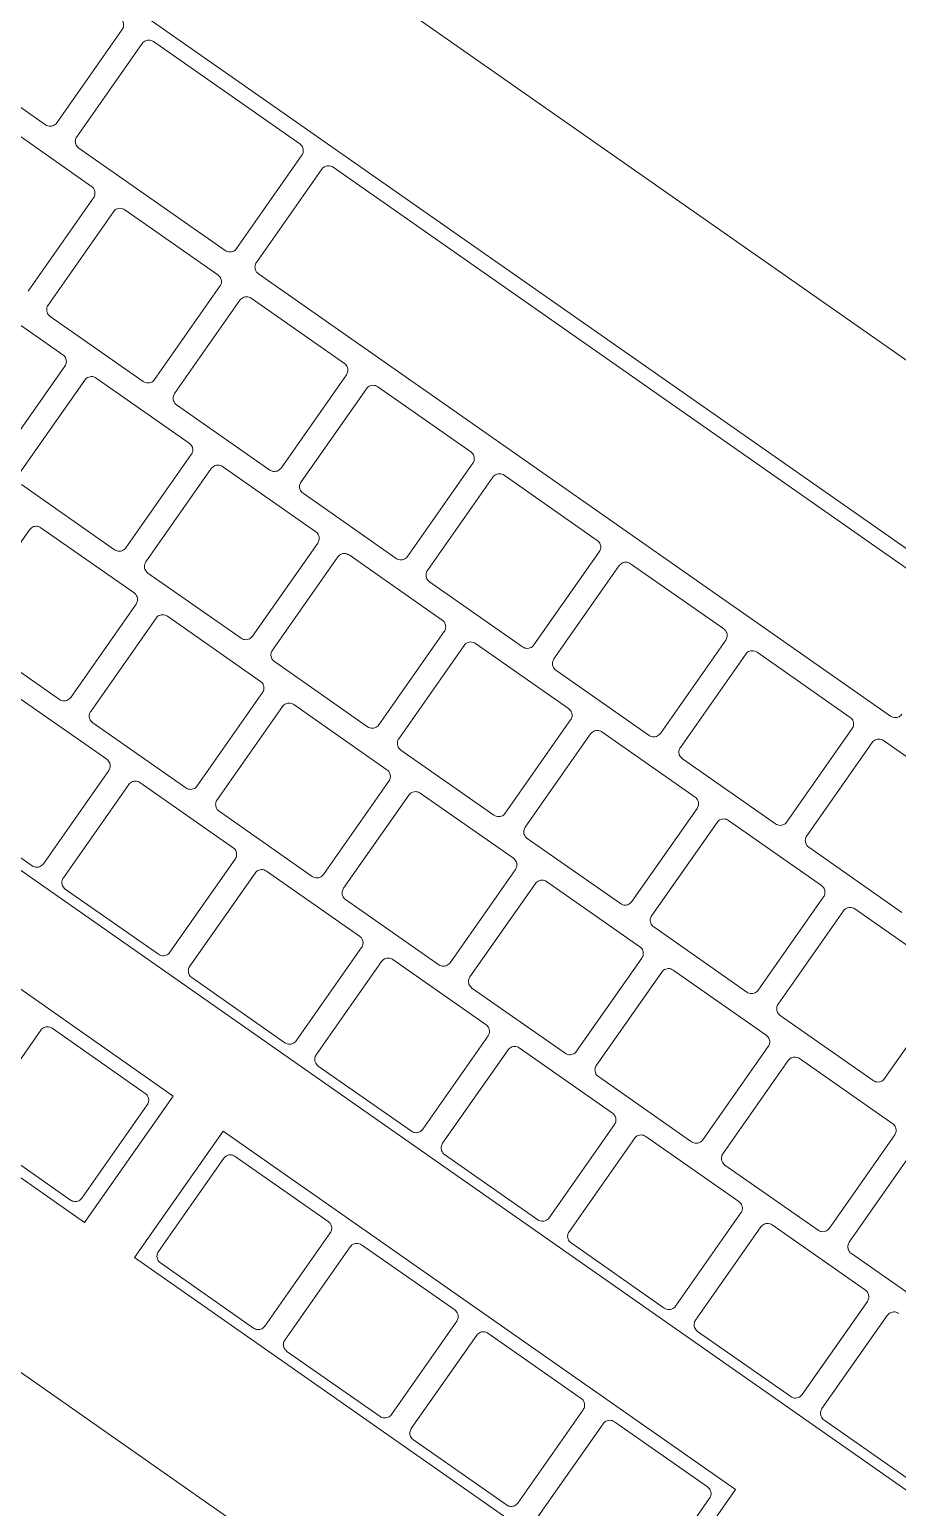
# Model space of a CAD drawing. Header units: inches. Extents: x 1 to 4637, y -664 to 702.
# Drawn here: x 1551.96 to 1556.16, y 583.51 to 590.68 of the extents above; entities that cross this region are included whole.
import ezdxf

# ---------------------------------------------------------------- set-up
doc = ezdxf.new("R2010")
doc.units = ezdxf.units.IN
doc.header["$MEASUREMENT"] = 0
doc.layers.add('I-FURN', color=30, linetype='Continuous', lineweight=9)

# ---------------------------------------------------------------- blocks, each defined once
blk = doc.blocks.new('Desk - Group 3 - No Side Chairs-V2-New Construction - Tel_Data_Elec Plan')
at = {"layer": 'I-FURN'}
for p, q in [((30.0812, -12.8874), (15.2461, -2.4997)), ((20.0738, -6.7933), (29.2973, -13.2517)), ((11.5285, -7.8091), (26.3635, -18.1967)), ((22.2474, -9.1804), (21.5379, -8.6836)), ((22.6188, -8.7185), (22.3022, -9.1707)), ((22.3989, -9.2384), (22.7156, -8.7862)), ((22.7704, -8.7766), (23.4799, -9.2734)), ((22.0189, -9.1635), (22.4704, -9.4796)), ((23.1181, -9.7901), (22.4086, -9.2933)), ((23.4896, -9.3282), (23.1729, -9.7804)), ((23.6412, -9.3863), (26.7049, -11.5315)), ((23.2697, -9.8482), (23.5863, -9.3959)), ((22.48, -9.5345), (22.1634, -9.9867)), ((22.2601, -10.0544), (22.5768, -9.6022)), ((22.6316, -9.5926), (23.0831, -9.9087)), ((27.1521, -16.3155), (17.9286, -9.8571)), ((26.3431, -12.0482), (23.2794, -9.903)), ((21.8801, -9.9795), (22.3316, -10.2956)), ((23.0928, -9.9635), (22.7761, -10.4157)), ((22.8729, -10.4835), (23.1895, -10.0313)), ((23.2444, -10.0216), (23.6959, -10.3378)), ((22.7213, -10.4254), (22.2698, -10.1093)), ((22.3412, -10.3505), (22.0246, -10.8027)), ((22.1213, -10.8704), (22.438, -10.4182)), ((22.4928, -10.4085), (22.9443, -10.7247)), ((23.7055, -10.3926), (23.3889, -10.8448)), ((23.4856, -10.9125), (23.8023, -10.4603)), ((23.8571, -10.4507), (24.3086, -10.7668)), ((23.3341, -10.8545), (22.8826, -10.5383)), ((22.954, -10.7795), (22.6373, -11.2317)), ((24.3183, -10.8216), (24.0016, -11.2738)), ((22.7341, -11.2995), (23.0507, -10.8473)), ((23.1056, -10.8376), (23.5571, -11.1537)), ((24.0984, -11.3416), (24.415, -10.8894)), ((24.4699, -10.8797), (24.9214, -11.1959)), ((22.5825, -11.2414), (22.131, -10.9253)), ((23.9468, -11.2835), (23.4953, -10.9674)), ((21.8535, -11.5961), (22.1702, -11.1439)), ((22.225, -11.1342), (22.6765, -11.4503)), ((23.5667, -11.2086), (23.2501, -11.6608)), ((24.931, -11.2507), (24.6144, -11.7029)), ((23.3468, -11.7285), (23.6635, -11.2763)), ((23.7183, -11.2667), (24.1698, -11.5828)), ((24.7111, -11.7706), (25.0278, -11.3184)), ((25.0826, -11.3088), (25.5341, -11.6249)), ((23.1953, -11.6704), (22.7438, -11.3543)), ((24.5596, -11.7126), (24.1081, -11.3964)), ((22.6862, -11.5052), (22.3695, -11.9574)), ((22.4663, -12.0251), (22.7829, -11.5729)), ((22.8378, -11.5633), (23.2893, -11.8794)), ((22.3147, -11.9671), (21.8632, -11.6509)), ((24.1795, -11.6376), (23.8628, -12.0898)), ((25.5438, -11.6797), (25.2271, -12.132)), ((23.9596, -12.1576), (24.2762, -11.7054)), ((24.3311, -11.6957), (24.7826, -12.0118)), ((25.3239, -12.1997), (25.6405, -11.7475)), ((25.6954, -11.7378), (26.1469, -12.054)), ((23.808, -12.0995), (23.3565, -11.7834)), ((25.1723, -12.1416), (24.7208, -11.8255)), ((22.0925, -11.9412), (22.544, -12.2574)), ((23.2989, -11.9342), (22.9823, -12.3864)), ((23.079, -12.4542), (23.3957, -12.002)), ((23.4505, -11.9923), (23.902, -12.3085)), ((22.9275, -12.3961), (22.476, -12.08)), ((24.7922, -12.0667), (24.4756, -12.5189)), ((26.1565, -12.1088), (25.8399, -12.561)), ((20.3827, -12.1522), (22.866, -13.891)), ((24.5723, -12.5866), (24.889, -12.1344)), ((24.9438, -12.1248), (25.3953, -12.4409)), ((25.9366, -12.6288), (26.2533, -12.1765)), ((26.3081, -12.1669), (26.7596, -12.483)), ((24.4208, -12.5286), (23.9693, -12.2124)), ((25.7851, -12.5707), (25.3336, -12.2545)), ((22.5537, -12.3122), (22.237, -12.7644)), ((22.3338, -12.8321), (22.6504, -12.3799)), ((22.7052, -12.3703), (23.1567, -12.6864)), ((23.9117, -12.3633), (23.595, -12.8155)), ((22.1822, -12.7741), (21.7307, -12.4579)), ((23.6918, -12.8832), (24.0084, -12.431)), ((24.0633, -12.4214), (24.5148, -12.7375)), ((23.5402, -12.8252), (23.0887, -12.509)), ((25.405, -12.4957), (25.0883, -12.9479)), ((25.1851, -13.0157), (25.5017, -12.5635)), ((25.5566, -12.5538), (26.0081, -12.87)), ((25.0335, -12.9576), (24.582, -12.6415)), ((26.3978, -12.9997), (25.9463, -12.6836)), ((23.1664, -12.7413), (22.8498, -13.1935)), ((22.4369, -14.5038), (19.9537, -12.765)), ((22.9465, -13.2612), (23.2632, -12.809)), ((23.318, -12.7993), (23.7695, -13.1155)), ((24.5244, -12.7923), (24.2078, -13.2445)), ((22.7949, -13.2031), (22.3434, -12.887)), ((24.3045, -13.3123), (24.6212, -12.8601)), ((24.676, -12.8504), (25.1275, -13.1666)), ((24.153, -13.2542), (23.7015, -12.9381)), ((26.0177, -12.9248), (25.7011, -13.377)), ((25.7978, -13.4447), (26.1145, -12.9925)), ((26.1693, -12.9829), (26.6208, -13.299)), ((25.6463, -13.3867), (25.1948, -13.0705)), ((23.7792, -13.1703), (23.4625, -13.6225)), ((23.5593, -13.6903), (23.8759, -13.2381)), ((23.9307, -13.2284), (24.3822, -13.5445)), ((25.1372, -13.2214), (24.8205, -13.6736)), ((23.4077, -13.6322), (22.9562, -13.316)), ((24.9173, -13.7413), (25.2339, -13.2891)), ((25.2888, -13.2795), (25.7403, -13.5956)), ((24.7657, -13.6833), (24.3142, -13.3671)), ((26.6305, -13.3538), (26.3138, -13.806)), ((26.259, -13.8157), (25.8075, -13.4996)), ((21.9079, -14.0238), (22.2245, -13.5716)), ((22.2793, -13.562), (22.7308, -13.8781)), ((24.3919, -13.5994), (24.0753, -14.0516)), ((24.172, -14.1193), (24.4887, -13.6671)), ((24.5435, -13.6574), (24.995, -13.9736)), ((25.7499, -13.6504), (25.4333, -14.1027)), ((24.0204, -14.0612), (23.5689, -13.7451)), ((25.53, -14.1704), (25.8467, -13.7182)), ((25.9015, -13.7085), (26.353, -14.0247)), ((25.3785, -14.1123), (24.927, -13.7962)), ((22.866, -13.891), (22.4369, -14.5038)), ((22.7405, -13.9329), (22.4239, -14.3852)), ((25.0047, -14.0284), (24.688, -14.4806)), ((22.369, -14.3948), (21.9175, -14.0787)), ((22.6788, -14.6732), (23.1078, -14.0604)), ((23.1078, -14.0604), (25.5911, -15.7992)), ((24.7848, -14.5484), (25.1014, -14.0962)), ((25.1562, -14.0865), (25.6077, -14.4026)), ((26.3627, -14.0795), (26.046, -14.5317)), ((23.1662, -14.183), (23.6177, -14.4991)), ((24.6332, -14.4903), (24.1817, -14.1741)), ((26.1428, -14.5995), (26.4594, -14.1472)), ((22.7947, -14.6448), (23.1114, -14.1926)), ((25.9912, -14.5414), (25.5397, -14.2252)), ((25.6174, -14.4575), (25.3008, -14.9097)), ((25.3975, -14.9774), (25.7142, -14.5252)), ((25.769, -14.5155), (26.2205, -14.8317)), ((23.6274, -14.5539), (23.3107, -15.0062)), ((23.779, -14.612), (24.2305, -14.9282)), ((25.2459, -14.9193), (24.7944, -14.6032)), ((25.162, -16.4119), (22.6788, -14.6732)), ((23.4075, -15.0739), (23.7241, -14.6217)), ((26.604, -14.9704), (26.1525, -14.6543)), ((23.2559, -15.0158), (22.8044, -14.6997)), ((26.2302, -14.8865), (25.9135, -15.3387)), ((26.0103, -15.4065), (26.3269, -14.9543)), ((24.2401, -14.983), (23.9235, -15.4352)), ((24.0202, -15.503), (24.3369, -15.0507)), ((24.3917, -15.0411), (24.8432, -15.3572)), ((25.8587, -15.3484), (25.4072, -15.0322)), ((23.8687, -15.4449), (23.4172, -15.1287)), ((24.8529, -15.4121), (24.5362, -15.8643)), ((24.633, -15.932), (24.9496, -15.4798)), ((25.0045, -15.4701), (25.456, -15.7863)), ((26.4714, -15.7774), (26.0199, -15.4613)), ((24.4814, -15.8739), (24.0299, -15.5578)), ((25.5911, -15.7992), (25.162, -16.4119)), ((25.4656, -15.8411), (25.149, -16.2933))]:
    blk.add_line(p, q, dxfattribs=at)
for points, knots in [([(22.6092, -8.6637), (22.6125, -8.666), (22.6186, -8.6718), (22.6254, -8.6847), (22.627, -8.7016), (22.6224, -8.7134), (22.6188, -8.7185)], [0, 0, 0, 0, 0.2, 0.4, 0.7, 1, 1, 1, 1]), ([(22.4086, -9.2933), (22.4052, -9.2909), (22.3992, -9.2851), (22.3924, -9.2722), (22.3907, -9.2553), (22.3954, -9.2435), (22.3989, -9.2384)], [0, 0, 0, 0, 0.2, 0.4, 0.7, 1, 1, 1, 1]), ([(23.4799, -9.2734), (23.4833, -9.2757), (23.4893, -9.2815), (23.4962, -9.2944), (23.4978, -9.3113), (23.4931, -9.3231), (23.4896, -9.3282)], [0, 0, 0, 0, 0.2, 0.4, 0.7, 1, 1, 1, 1]), ([(22.4704, -9.4796), (22.4737, -9.482), (22.4798, -9.4878), (22.4866, -9.5008), (22.4882, -9.5176), (22.4836, -9.5294), (22.48, -9.5345)], [0, 0, 0, 0, 0.2, 0.4, 0.7, 1, 1, 1, 1]), ([(23.2794, -9.903), (23.276, -9.9006), (23.27, -9.8948), (23.2631, -9.8819), (23.2615, -9.865), (23.2662, -9.8532), (23.2697, -9.8482)], [0, 0, 0, 0, 0.2, 0.4, 0.7, 1, 1, 1, 1]), ([(23.0831, -9.9087), (23.0865, -9.9111), (23.0925, -9.9169), (23.0994, -9.9298), (23.101, -9.9467), (23.0963, -9.9585), (23.0928, -9.9635)], [0, 0, 0, 0, 0.2, 0.4, 0.7, 1, 1, 1, 1]), ([(22.2698, -10.1093), (22.2664, -10.1069), (22.2604, -10.1011), (22.2535, -10.0881), (22.2519, -10.0713), (22.2566, -10.0595), (22.2601, -10.0544)], [0, 0, 0, 0, 0.2, 0.4, 0.7, 1, 1, 1, 1]), ([(22.3316, -10.2956), (22.335, -10.298), (22.341, -10.3038), (22.3478, -10.3168), (22.3494, -10.3337), (22.3448, -10.3454), (22.3412, -10.3505)], [0, 0, 0, 0, 0.2, 0.4, 0.7, 1, 1, 1, 1]), ([(23.6959, -10.3378), (23.6992, -10.3401), (23.7053, -10.3459), (23.7121, -10.3589), (23.7137, -10.3757), (23.7091, -10.3875), (23.7055, -10.3926)], [0, 0, 0, 0, 0.2, 0.4, 0.7, 1, 1, 1, 1]), ([(22.8826, -10.5383), (22.8792, -10.5359), (22.8731, -10.5301), (22.8663, -10.5172), (22.8647, -10.5003), (22.8694, -10.4885), (22.8729, -10.4835)], [0, 0, 0, 0, 0.2, 0.4, 0.7, 1, 1, 1, 1]), ([(22.9443, -10.7247), (22.9477, -10.7271), (22.9537, -10.7329), (22.9606, -10.7458), (22.9622, -10.7627), (22.9575, -10.7745), (22.954, -10.7795)], [0, 0, 0, 0, 0.2, 0.4, 0.7, 1, 1, 1, 1]), ([(24.3086, -10.7668), (24.312, -10.7692), (24.318, -10.775), (24.3249, -10.7879), (24.3265, -10.8048), (24.3218, -10.8166), (24.3183, -10.8216)], [0, 0, 0, 0, 0.2, 0.4, 0.7, 1, 1, 1, 1]), ([(23.4953, -10.9674), (23.4919, -10.965), (23.4859, -10.9592), (23.479, -10.9462), (23.4775, -10.9294), (23.4821, -10.9176), (23.4856, -10.9125)], [0, 0, 0, 0, 0.2, 0.4, 0.7, 1, 1, 1, 1]), ([(23.5571, -11.1537), (23.5605, -11.1561), (23.5665, -11.1619), (23.5733, -11.1749), (23.5749, -11.1918), (23.5703, -11.2035), (23.5667, -11.2086)], [0, 0, 0, 0, 0.2, 0.4, 0.7, 1, 1, 1, 1]), ([(24.9214, -11.1959), (24.9248, -11.1982), (24.9308, -11.204), (24.9376, -11.217), (24.9392, -11.2338), (24.9346, -11.2456), (24.931, -11.2507)], [0, 0, 0, 0, 0.2, 0.4, 0.7, 1, 1, 1, 1]), ([(22.7438, -11.3543), (22.7404, -11.3519), (22.7343, -11.3461), (22.7289, -11.3359), (22.7268, -11.3257), (22.7271, -11.3133), (22.7306, -11.3045), (22.7341, -11.2995)], [0, 0, 0, 0, 0.2, 0.4, 0.55, 0.7, 1, 1, 1, 1]), ([(24.1081, -11.3964), (24.1047, -11.394), (24.0986, -11.3882), (24.0918, -11.3753), (24.0902, -11.3584), (24.0949, -11.3466), (24.0984, -11.3416)], [0, 0, 0, 0, 0.2, 0.4, 0.7, 1, 1, 1, 1]), ([(22.6765, -11.4503), (22.6799, -11.4527), (22.686, -11.4586), (22.6913, -11.4688), (22.6935, -11.4789), (22.6932, -11.4914), (22.6897, -11.5002), (22.6862, -11.5052)], [0, 0, 0, 0, 0.2, 0.4, 0.55, 0.7, 1, 1, 1, 1]), ([(24.1698, -11.5828), (24.1732, -11.5852), (24.1792, -11.591), (24.1861, -11.6039), (24.1877, -11.6208), (24.183, -11.6326), (24.1795, -11.6376)], [0, 0, 0, 0, 0.2, 0.4, 0.7, 1, 1, 1, 1]), ([(25.5341, -11.6249), (25.5375, -11.6273), (25.5435, -11.6331), (25.5504, -11.646), (25.552, -11.6629), (25.5473, -11.6747), (25.5438, -11.6797)], [0, 0, 0, 0, 0.2, 0.4, 0.7, 1, 1, 1, 1]), ([(23.3565, -11.7834), (23.3531, -11.781), (23.3471, -11.7751), (23.3417, -11.7649), (23.3395, -11.7548), (23.3398, -11.7424), (23.3433, -11.7336), (23.3468, -11.7285)], [0, 0, 0, 0, 0.2, 0.4, 0.55, 0.7, 1, 1, 1, 1]), ([(24.7208, -11.8255), (24.7174, -11.8231), (24.7114, -11.8173), (24.7045, -11.8043), (24.703, -11.7875), (24.7076, -11.7757), (24.7111, -11.7706)], [0, 0, 0, 0, 0.2, 0.4, 0.7, 1, 1, 1, 1]), ([(23.2893, -11.8794), (23.2927, -11.8818), (23.2987, -11.8876), (23.3041, -11.8978), (23.3062, -11.908), (23.3059, -11.9204), (23.3024, -11.9292), (23.2989, -11.9342)], [0, 0, 0, 0, 0.2, 0.4, 0.55, 0.7, 1, 1, 1, 1]), ([(22.476, -12.08), (22.4725, -12.0776), (22.4665, -12.0717), (22.4611, -12.0615), (22.459, -12.0513), (22.4593, -12.0389), (22.4628, -12.0301), (22.4663, -12.0251)], [0, 0, 0, 0, 0.2, 0.4, 0.55, 0.7, 1, 1, 1, 1]), ([(24.7826, -12.0118), (24.786, -12.0142), (24.792, -12.0201), (24.7988, -12.033), (24.8004, -12.0499), (24.7958, -12.0616), (24.7922, -12.0667)], [0, 0, 0, 0, 0.2, 0.4, 0.7, 1, 1, 1, 1]), ([(26.1469, -12.054), (26.1503, -12.0563), (26.1563, -12.0622), (26.1631, -12.0751), (26.1647, -12.0919), (26.1601, -12.1037), (26.1565, -12.1088)], [0, 0, 0, 0, 0.2, 0.4, 0.7, 1, 1, 1, 1]), ([(23.9693, -12.2124), (23.9659, -12.21), (23.9598, -12.2042), (23.9544, -12.194), (23.9523, -12.1838), (23.9526, -12.1714), (23.9561, -12.1626), (23.9596, -12.1576)], [0, 0, 0, 0, 0.2, 0.4, 0.55, 0.7, 1, 1, 1, 1]), ([(25.3336, -12.2545), (25.3302, -12.2522), (25.3242, -12.2463), (25.3173, -12.2334), (25.3157, -12.2165), (25.3204, -12.2047), (25.3239, -12.1997)], [0, 0, 0, 0, 0.2, 0.4, 0.7, 1, 1, 1, 1]), ([(22.544, -12.2574), (22.5474, -12.2598), (22.5535, -12.2656), (22.5588, -12.2759), (22.561, -12.286), (22.5606, -12.2984), (22.5572, -12.3072), (22.5537, -12.3122)], [0, 0, 0, 0, 0.2, 0.4, 0.55, 0.7, 1, 1, 1, 1]), ([(23.902, -12.3085), (23.9054, -12.3108), (23.9115, -12.3167), (23.9168, -12.3269), (23.919, -12.337), (23.9187, -12.3495), (23.9152, -12.3583), (23.9117, -12.3633)], [0, 0, 0, 0, 0.2, 0.4, 0.55, 0.7, 1, 1, 1, 1]), ([(23.0887, -12.509), (23.0853, -12.5066), (23.0792, -12.5008), (23.0739, -12.4905), (23.0717, -12.4804), (23.072, -12.468), (23.0755, -12.4592), (23.079, -12.4542)], [0, 0, 0, 0, 0.2, 0.4, 0.55, 0.7, 1, 1, 1, 1]), ([(25.3953, -12.4409), (25.3987, -12.4433), (25.4047, -12.4491), (25.4116, -12.4621), (25.4132, -12.4789), (25.4085, -12.4907), (25.405, -12.4957)], [0, 0, 0, 0, 0.2, 0.4, 0.7, 1, 1, 1, 1]), ([(24.582, -12.6415), (24.5786, -12.6391), (24.5726, -12.6332), (24.5672, -12.623), (24.565, -12.6129), (24.5653, -12.6005), (24.5688, -12.5917), (24.5723, -12.5866)], [0, 0, 0, 0, 0.2, 0.4, 0.55, 0.7, 1, 1, 1, 1]), ([(25.9463, -12.6836), (25.9429, -12.6812), (25.9369, -12.6754), (25.93, -12.6624), (25.9285, -12.6456), (25.9331, -12.6338), (25.9366, -12.6288)], [0, 0, 0, 0, 0.2, 0.4, 0.7, 1, 1, 1, 1]), ([(23.1567, -12.6864), (23.1602, -12.6888), (23.1662, -12.6947), (23.1716, -12.7049), (23.1737, -12.7151), (23.1734, -12.7275), (23.1699, -12.7362), (23.1664, -12.7413)], [0, 0, 0, 0, 0.2, 0.4, 0.55, 0.7, 1, 1, 1, 1]), ([(24.5148, -12.7375), (24.5182, -12.7399), (24.5242, -12.7457), (24.5296, -12.7559), (24.5317, -12.7661), (24.5314, -12.7785), (24.5279, -12.7873), (24.5244, -12.7923)], [0, 0, 0, 0, 0.2, 0.4, 0.55, 0.7, 1, 1, 1, 1]), ([(22.3434, -12.887), (22.34, -12.8846), (22.3339, -12.8787), (22.3286, -12.8684), (22.3264, -12.8583), (22.3268, -12.8459), (22.3303, -12.8371), (22.3338, -12.8321)], [0, 0, 0, 0, 0.2, 0.4, 0.55, 0.7, 1, 1, 1, 1]), ([(23.7015, -12.9381), (23.698, -12.9357), (23.692, -12.9298), (23.6866, -12.9196), (23.6845, -12.9094), (23.6848, -12.897), (23.6883, -12.8883), (23.6918, -12.8832)], [0, 0, 0, 0, 0.2, 0.4, 0.55, 0.7, 1, 1, 1, 1]), ([(26.0081, -12.87), (26.0115, -12.8723), (26.0175, -12.8782), (26.0243, -12.8911), (26.0259, -12.908), (26.0213, -12.9197), (26.0177, -12.9248)], [0, 0, 0, 0, 0.2, 0.4, 0.7, 1, 1, 1, 1]), ([(25.1948, -13.0705), (25.1914, -13.0681), (25.1853, -13.0623), (25.1799, -13.0521), (25.1778, -13.0419), (25.1781, -13.0295), (25.1816, -13.0207), (25.1851, -13.0157)], [0, 0, 0, 0, 0.2, 0.4, 0.55, 0.7, 1, 1, 1, 1]), ([(23.7695, -13.1155), (23.7729, -13.1179), (23.779, -13.1237), (23.7843, -13.134), (23.7865, -13.1441), (23.7861, -13.1565), (23.7827, -13.1653), (23.7792, -13.1703)], [0, 0, 0, 0, 0.2, 0.4, 0.55, 0.7, 1, 1, 1, 1]), ([(25.1275, -13.1666), (25.1309, -13.1689), (25.137, -13.1748), (25.1423, -13.185), (25.1445, -13.1951), (25.1442, -13.2076), (25.1407, -13.2164), (25.1372, -13.2214)], [0, 0, 0, 0, 0.2, 0.4, 0.55, 0.7, 1, 1, 1, 1]), ([(22.9562, -13.316), (22.9527, -13.3136), (22.9467, -13.3077), (22.9413, -13.2975), (22.9392, -13.2873), (22.9395, -13.2749), (22.943, -13.2662), (22.9465, -13.2612)], [0, 0, 0, 0, 0.2, 0.4, 0.55, 0.7, 1, 1, 1, 1]), ([(24.3142, -13.3671), (24.3108, -13.3647), (24.3047, -13.3589), (24.2994, -13.3486), (24.2972, -13.3385), (24.2975, -13.3261), (24.301, -13.3173), (24.3045, -13.3123)], [0, 0, 0, 0, 0.2, 0.4, 0.55, 0.7, 1, 1, 1, 1]), ([(25.8075, -13.4996), (25.8041, -13.4972), (25.7981, -13.4913), (25.7927, -13.4812), (25.7905, -13.471), (25.7908, -13.4586), (25.7943, -13.4498), (25.7978, -13.4447)], [0, 0, 0, 0, 0.2, 0.4, 0.55, 0.7, 1, 1, 1, 1]), ([(24.3822, -13.5445), (24.3857, -13.5469), (24.3917, -13.5528), (24.3971, -13.563), (24.3992, -13.5732), (24.3989, -13.5856), (24.3954, -13.5944), (24.3919, -13.5994)], [0, 0, 0, 0, 0.2, 0.4, 0.55, 0.7, 1, 1, 1, 1]), ([(25.7403, -13.5956), (25.7437, -13.598), (25.7497, -13.6039), (25.7551, -13.614), (25.7572, -13.6242), (25.7569, -13.6366), (25.7535, -13.6454), (25.7499, -13.6504)], [0, 0, 0, 0, 0.2, 0.4, 0.55, 0.7, 1, 1, 1, 1]), ([(23.5689, -13.7451), (23.5655, -13.7427), (23.5594, -13.7368), (23.5541, -13.7265), (23.5519, -13.7164), (23.5523, -13.704), (23.5558, -13.6952), (23.5593, -13.6903)], [0, 0, 0, 0, 0.2, 0.4, 0.55, 0.7, 1, 1, 1, 1]), ([(24.927, -13.7962), (24.9235, -13.7938), (24.9175, -13.7879), (24.9121, -13.7777), (24.91, -13.7675), (24.9103, -13.7551), (24.9138, -13.7464), (24.9173, -13.7413)], [0, 0, 0, 0, 0.2, 0.4, 0.55, 0.7, 1, 1, 1, 1]), ([(22.7308, -13.8781), (22.7343, -13.8805), (22.7404, -13.8865), (22.7457, -13.8968), (22.7478, -13.9069), (22.7475, -13.9193), (22.744, -13.928), (22.7405, -13.9329)], [0, 0, 0, 0, 0.2, 0.4, 0.55, 0.7, 1, 1, 1, 1]), ([(24.995, -13.9736), (24.9984, -13.976), (25.0045, -13.9819), (25.0098, -13.9921), (25.012, -14.0022), (25.0116, -14.0146), (25.0082, -14.0234), (25.0047, -14.0284)], [0, 0, 0, 0, 0.2, 0.4, 0.55, 0.7, 1, 1, 1, 1]), ([(26.353, -14.0247), (26.3564, -14.0271), (26.3625, -14.0329), (26.3678, -14.0431), (26.37, -14.0533), (26.3697, -14.0657), (26.3662, -14.0745), (26.3627, -14.0795)], [0, 0, 0, 0, 0.2, 0.4, 0.55, 0.7, 1, 1, 1, 1]), ([(24.1817, -14.1741), (24.1783, -14.1717), (24.1722, -14.1658), (24.1668, -14.1556), (24.1647, -14.1454), (24.165, -14.133), (24.1685, -14.1243), (24.172, -14.1193)], [0, 0, 0, 0, 0.2, 0.4, 0.55, 0.7, 1, 1, 1, 1]), ([(25.5397, -14.2252), (25.5363, -14.2228), (25.5302, -14.217), (25.5249, -14.2067), (25.5227, -14.1966), (25.5231, -14.1842), (25.5265, -14.1754), (25.53, -14.1704)], [0, 0, 0, 0, 0.2, 0.4, 0.55, 0.7, 1, 1, 1, 1]), ([(25.6077, -14.4026), (25.6112, -14.405), (25.6172, -14.4109), (25.6226, -14.4211), (25.6247, -14.4313), (25.6244, -14.4437), (25.6209, -14.4525), (25.6174, -14.4575)], [0, 0, 0, 0, 0.2, 0.4, 0.55, 0.7, 1, 1, 1, 1]), ([(23.6177, -14.4991), (23.6212, -14.5015), (23.6273, -14.5075), (23.6326, -14.5178), (23.6347, -14.5279), (23.6343, -14.5403), (23.6308, -14.549), (23.6274, -14.5539)], [0, 0, 0, 0, 0.2, 0.4, 0.55, 0.7, 1, 1, 1, 1]), ([(24.7944, -14.6032), (24.791, -14.6008), (24.7849, -14.5949), (24.7796, -14.5846), (24.7774, -14.5745), (24.7778, -14.5621), (24.7813, -14.5534), (24.7848, -14.5484)], [0, 0, 0, 0, 0.2, 0.4, 0.55, 0.7, 1, 1, 1, 1]), ([(26.1525, -14.6543), (26.149, -14.6519), (26.143, -14.646), (26.1376, -14.6358), (26.1355, -14.6256), (26.1358, -14.6132), (26.1393, -14.6045), (26.1428, -14.5995)], [0, 0, 0, 0, 0.2, 0.4, 0.55, 0.7, 1, 1, 1, 1]), ([(26.2205, -14.8317), (26.2239, -14.8341), (26.23, -14.84), (26.2353, -14.8502), (26.2375, -14.8603), (26.2372, -14.8727), (26.2337, -14.8815), (26.2302, -14.8865)], [0, 0, 0, 0, 0.2, 0.4, 0.55, 0.7, 1, 1, 1, 1]), ([(24.2305, -14.9282), (24.2339, -14.9306), (24.24, -14.9365), (24.2454, -14.9468), (24.2475, -14.957), (24.2471, -14.9693), (24.2436, -14.978), (24.2401, -14.983)], [0, 0, 0, 0, 0.2, 0.4, 0.55, 0.7, 1, 1, 1, 1]), ([(25.4072, -15.0322), (25.4038, -15.0298), (25.3977, -15.0239), (25.3923, -15.0137), (25.3902, -15.0035), (25.3905, -14.9911), (25.394, -14.9824), (25.3975, -14.9774)], [0, 0, 0, 0, 0.2, 0.4, 0.55, 0.7, 1, 1, 1, 1]), ([(24.8432, -15.3572), (24.8467, -15.3596), (24.8528, -15.3656), (24.8581, -15.3759), (24.8602, -15.386), (24.8598, -15.3984), (24.8564, -15.4071), (24.8529, -15.4121)], [0, 0, 0, 0, 0.2, 0.4, 0.55, 0.7, 1, 1, 1, 1]), ([(26.0199, -15.4613), (26.0165, -15.4589), (26.0104, -15.453), (26.0051, -15.4427), (26.0029, -15.4326), (26.0033, -15.4202), (26.0068, -15.4115), (26.0103, -15.4065)], [0, 0, 0, 0, 0.2, 0.4, 0.55, 0.7, 1, 1, 1, 1]), ([(25.456, -15.7863), (25.4594, -15.7887), (25.4655, -15.7946), (25.4709, -15.8049), (25.473, -15.8151), (25.4726, -15.8274), (25.4691, -15.8361), (25.4656, -15.8411)], [0, 0, 0, 0, 0.2, 0.4, 0.55, 0.7, 1, 1, 1, 1])]:
    blk.add_open_spline(points, degree=3, knots=knots, dxfattribs=at)
for points in [[(22.7156, -8.7862), (22.7179, -8.7829), (22.7237, -8.7769), (22.7348, -8.771), (22.7471, -8.7688), (22.7595, -8.7705), (22.767, -8.7742), (22.7704, -8.7766)], [(22.3022, -9.1707), (22.2998, -9.1741), (22.294, -9.1801), (22.283, -9.1859), (22.2707, -9.1881), (22.2583, -9.1864), (22.2507, -9.1827), (22.2474, -9.1804)], [(23.5863, -9.3959), (23.5887, -9.3926), (23.5945, -9.3866), (23.6055, -9.3807), (23.6179, -9.3785), (23.6303, -9.3803), (23.6378, -9.3839), (23.6412, -9.3863)], [(22.5768, -9.6022), (22.5791, -9.5989), (22.5849, -9.5929), (22.596, -9.587), (22.6083, -9.5848), (22.6207, -9.5865), (22.6282, -9.5902), (22.6316, -9.5926)], [(23.1729, -9.7804), (23.1706, -9.7838), (23.1648, -9.7898), (23.1538, -9.7957), (23.1414, -9.7978), (23.129, -9.7961), (23.1215, -9.7924), (23.1181, -9.7901)], [(23.1895, -10.0313), (23.1919, -10.0279), (23.1977, -10.0219), (23.2087, -10.016), (23.221, -10.0138), (23.2335, -10.0156), (23.241, -10.0192), (23.2444, -10.0216)], [(22.438, -10.4182), (22.4403, -10.4148), (22.4461, -10.4089), (22.4571, -10.403), (22.4694, -10.4008), (22.4819, -10.4025), (22.4894, -10.4062), (22.4928, -10.4085)], [(22.7761, -10.4157), (22.7738, -10.4191), (22.768, -10.4251), (22.757, -10.431), (22.7447, -10.4332), (22.7322, -10.4314), (22.7247, -10.4278), (22.7213, -10.4254)], [(23.8023, -10.4603), (23.8046, -10.457), (23.8104, -10.451), (23.8215, -10.4451), (23.8338, -10.4429), (23.8462, -10.4446), (23.8537, -10.4483), (23.8571, -10.4507)], [(23.0507, -10.8473), (23.0531, -10.8439), (23.0589, -10.8379), (23.0699, -10.832), (23.0822, -10.8298), (23.0946, -10.8316), (23.1022, -10.8352), (23.1056, -10.8376)], [(23.3889, -10.8448), (23.3865, -10.8482), (23.3808, -10.8541), (23.3697, -10.86), (23.3574, -10.8622), (23.345, -10.8605), (23.3375, -10.8568), (23.3341, -10.8545)], [(24.415, -10.8894), (24.4174, -10.886), (24.4232, -10.88), (24.4342, -10.8741), (24.4465, -10.872), (24.459, -10.8737), (24.4665, -10.8773), (24.4699, -10.8797)], [(22.1702, -11.1439), (22.1725, -11.1405), (22.1783, -11.1345), (22.1893, -11.1287), (22.2016, -11.1264), (22.214, -11.1281), (22.2216, -11.1318), (22.225, -11.1342)], [(22.6373, -11.2317), (22.635, -11.2351), (22.6292, -11.2411), (22.6182, -11.2469), (22.6059, -11.2492), (22.5935, -11.2474), (22.5859, -11.2438), (22.5825, -11.2414)], [(23.6635, -11.2763), (23.6658, -11.273), (23.6716, -11.267), (23.6826, -11.2611), (23.6949, -11.2589), (23.7074, -11.2606), (23.7149, -11.2643), (23.7183, -11.2667)], [(24.0016, -11.2738), (23.9993, -11.2772), (23.9935, -11.2832), (23.9825, -11.2891), (23.9702, -11.2913), (23.9577, -11.2896), (23.9502, -11.2859), (23.9468, -11.2835)], [(25.0278, -11.3184), (25.0301, -11.3151), (25.0359, -11.3091), (25.047, -11.3032), (25.0593, -11.301), (25.0717, -11.3027), (25.0792, -11.3064), (25.0826, -11.3088)], [(22.7829, -11.5729), (22.7853, -11.5696), (22.791, -11.5636), (22.802, -11.5577), (22.8143, -11.5555), (22.8268, -11.5572), (22.8344, -11.5609), (22.8378, -11.5633)], [(23.2501, -11.6608), (23.2477, -11.6641), (23.242, -11.6701), (23.231, -11.676), (23.2187, -11.6782), (23.2062, -11.6765), (23.1987, -11.6728), (23.1953, -11.6704)], [(24.2762, -11.7054), (24.2786, -11.702), (24.2844, -11.696), (24.2954, -11.6901), (24.3077, -11.6879), (24.3201, -11.6897), (24.3277, -11.6933), (24.3311, -11.6957)], [(24.6144, -11.7029), (24.612, -11.7063), (24.6063, -11.7123), (24.5952, -11.7181), (24.5829, -11.7203), (24.5705, -11.7186), (24.563, -11.7149), (24.5596, -11.7126)], [(25.6405, -11.7475), (25.6429, -11.7441), (25.6487, -11.7381), (25.6597, -11.7322), (25.672, -11.7301), (25.6845, -11.7318), (25.692, -11.7355), (25.6954, -11.7378)], [(22.3695, -11.9574), (22.3672, -11.9607), (22.3615, -11.9667), (22.3505, -11.9726), (22.3382, -11.9748), (22.3257, -11.9731), (22.3181, -11.9694), (22.3147, -11.9671)], [(23.3957, -12.002), (23.398, -11.9986), (23.4038, -11.9927), (23.4148, -11.9868), (23.4271, -11.9845), (23.4395, -11.9863), (23.4471, -11.9899), (23.4505, -11.9923)], [(26.398, -12.0386), (26.3956, -12.042), (26.3898, -12.048), (26.3788, -12.0538), (26.3664, -12.056), (26.354, -12.0543), (26.3465, -12.0506), (26.3431, -12.0482)], [(23.8628, -12.0898), (23.8605, -12.0932), (23.8547, -12.0992), (23.8437, -12.1051), (23.8314, -12.1073), (23.819, -12.1056), (23.8114, -12.1019), (23.808, -12.0995)], [(24.889, -12.1344), (24.8913, -12.1311), (24.8971, -12.1251), (24.9081, -12.1192), (24.9205, -12.117), (24.9329, -12.1187), (24.9404, -12.1224), (24.9438, -12.1248)], [(25.2271, -12.132), (25.2248, -12.1353), (25.219, -12.1413), (25.208, -12.1472), (25.1957, -12.1494), (25.1832, -12.1477), (25.1757, -12.144), (25.1723, -12.1416)], [(26.2533, -12.1765), (26.2556, -12.1732), (26.2614, -12.1672), (26.2725, -12.1613), (26.2848, -12.1591), (26.2972, -12.1608), (26.3047, -12.1645), (26.3081, -12.1669)], [(22.6504, -12.3799), (22.6527, -12.3766), (22.6585, -12.3706), (22.6694, -12.3648), (22.6817, -12.3625), (22.6942, -12.3642), (22.7018, -12.3679), (22.7052, -12.3703)], [(22.9823, -12.3864), (22.9799, -12.3898), (22.9742, -12.3958), (22.9632, -12.4016), (22.9509, -12.4039), (22.9384, -12.4022), (22.9309, -12.3985), (22.9275, -12.3961)], [(24.0084, -12.431), (24.0108, -12.4277), (24.0165, -12.4217), (24.0275, -12.4158), (24.0398, -12.4136), (24.0523, -12.4153), (24.0599, -12.419), (24.0633, -12.4214)], [(24.4756, -12.5189), (24.4732, -12.5222), (24.4675, -12.5282), (24.4565, -12.5341), (24.4442, -12.5363), (24.4317, -12.5346), (24.4242, -12.5309), (24.4208, -12.5286)], [(25.5017, -12.5635), (25.5041, -12.5601), (25.5099, -12.5541), (25.5209, -12.5482), (25.5332, -12.546), (25.5456, -12.5478), (25.5532, -12.5514), (25.5566, -12.5538)], [(25.8399, -12.561), (25.8375, -12.5644), (25.8318, -12.5704), (25.8207, -12.5762), (25.8084, -12.5784), (25.796, -12.5767), (25.7885, -12.573), (25.7851, -12.5707)], [(22.237, -12.7644), (22.2347, -12.7677), (22.229, -12.7737), (22.218, -12.7796), (22.2057, -12.7818), (22.1932, -12.7802), (22.1856, -12.7765), (22.1822, -12.7741)], [(23.2632, -12.809), (23.2655, -12.8057), (23.2712, -12.7997), (23.2822, -12.7938), (23.2945, -12.7916), (23.307, -12.7933), (23.3146, -12.7969), (23.318, -12.7993)], [(23.595, -12.8155), (23.5927, -12.8188), (23.587, -12.8248), (23.576, -12.8307), (23.5637, -12.8329), (23.5512, -12.8312), (23.5436, -12.8276), (23.5402, -12.8252)], [(24.6212, -12.8601), (24.6235, -12.8567), (24.6293, -12.8508), (24.6403, -12.8449), (24.6526, -12.8427), (24.6651, -12.8444), (24.6726, -12.848), (24.676, -12.8504)], [(25.0883, -12.9479), (25.086, -12.9513), (25.0802, -12.9573), (25.0692, -12.9632), (25.0569, -12.9654), (25.0445, -12.9637), (25.0369, -12.96), (25.0335, -12.9576)], [(26.1145, -12.9925), (26.1168, -12.9892), (26.1226, -12.9832), (26.1336, -12.9773), (26.146, -12.9751), (26.1584, -12.9768), (26.1659, -12.9805), (26.1693, -12.9829)], [(22.8498, -13.1935), (22.8474, -13.1968), (22.8417, -13.2027), (22.8308, -13.2086), (22.8185, -13.2109), (22.806, -13.2092), (22.7984, -13.2055), (22.7949, -13.2031)], [(23.8759, -13.2381), (23.8782, -13.2347), (23.884, -13.2287), (23.8949, -13.2229), (23.9072, -13.2206), (23.9197, -13.2223), (23.9273, -13.226), (23.9307, -13.2284)], [(24.2078, -13.2445), (24.2054, -13.2479), (24.1997, -13.2539), (24.1887, -13.2597), (24.1764, -13.262), (24.164, -13.2603), (24.1564, -13.2566), (24.153, -13.2542)], [(25.2339, -13.2891), (25.2363, -13.2858), (25.242, -13.2798), (25.253, -13.2739), (25.2653, -13.2717), (25.2778, -13.2734), (25.2854, -13.2771), (25.2888, -13.2795)], [(25.7011, -13.377), (25.6987, -13.3804), (25.693, -13.3863), (25.682, -13.3922), (25.6697, -13.3944), (25.6572, -13.3927), (25.6497, -13.389), (25.6463, -13.3867)], [(22.2245, -13.5716), (22.2268, -13.5683), (22.2325, -13.5624), (22.2434, -13.5565), (22.2557, -13.5542), (22.2682, -13.5559), (22.2759, -13.5596), (22.2793, -13.562)], [(23.4625, -13.6225), (23.4602, -13.6258), (23.4545, -13.6318), (23.4436, -13.6377), (23.4312, -13.6399), (23.4187, -13.6383), (23.4111, -13.6346), (23.4077, -13.6322)], [(24.4887, -13.6671), (24.491, -13.6638), (24.4967, -13.6578), (24.5077, -13.6519), (24.52, -13.6497), (24.5325, -13.6514), (24.5401, -13.655), (24.5435, -13.6574)], [(24.8205, -13.6736), (24.8182, -13.6769), (24.8125, -13.6829), (24.8015, -13.6888), (24.7892, -13.691), (24.7767, -13.6893), (24.7691, -13.6857), (24.7657, -13.6833)], [(25.8467, -13.7182), (25.849, -13.7148), (25.8548, -13.7089), (25.8658, -13.703), (25.8781, -13.7008), (25.8906, -13.7025), (25.8981, -13.7061), (25.9015, -13.7085)], [(26.3138, -13.806), (26.3115, -13.8094), (26.3057, -13.8154), (26.2947, -13.8213), (26.2824, -13.8235), (26.27, -13.8218), (26.2624, -13.8181), (26.259, -13.8157)], [(24.0753, -14.0516), (24.0729, -14.0549), (24.0672, -14.0608), (24.0563, -14.0667), (24.044, -14.069), (24.0315, -14.0673), (24.0239, -14.0636), (24.0204, -14.0612)], [(25.1014, -14.0962), (25.1037, -14.0928), (25.1095, -14.0869), (25.1204, -14.081), (25.1328, -14.0787), (25.1452, -14.0804), (25.1528, -14.0841), (25.1562, -14.0865)], [(25.4333, -14.1027), (25.431, -14.106), (25.4252, -14.112), (25.4143, -14.1178), (25.4019, -14.1201), (25.3895, -14.1184), (25.3819, -14.1147), (25.3785, -14.1123)], [(23.1114, -14.1926), (23.1137, -14.1893), (23.1194, -14.1834), (23.1303, -14.1775), (23.1426, -14.1752), (23.1551, -14.1769), (23.1628, -14.1806), (23.1662, -14.183)], [(22.4239, -14.3852), (22.4219, -14.3879), (22.4174, -14.3929), (22.4088, -14.3985), (22.399, -14.4017), (22.3886, -14.4023), (22.3782, -14.4001), (22.3719, -14.3968), (22.369, -14.3948)], [(24.688, -14.4806), (24.6857, -14.4839), (24.68, -14.4899), (24.6691, -14.4958), (24.6567, -14.4981), (24.6442, -14.4964), (24.6366, -14.4927), (24.6332, -14.4903)], [(25.7142, -14.5252), (25.7165, -14.5219), (25.7222, -14.5159), (25.7332, -14.51), (25.7455, -14.5078), (25.758, -14.5095), (25.7656, -14.5131), (25.769, -14.5155)], [(26.046, -14.5317), (26.0437, -14.5351), (26.038, -14.541), (26.027, -14.5469), (26.0147, -14.5491), (26.0022, -14.5474), (25.9946, -14.5438), (25.9912, -14.5414)], [(23.7241, -14.6217), (23.7264, -14.6184), (23.7321, -14.6124), (23.743, -14.6066), (23.7553, -14.6043), (23.7679, -14.6059), (23.7755, -14.6096), (23.779, -14.612)], [(22.8044, -14.6997), (22.8015, -14.6977), (22.7963, -14.6928), (22.7907, -14.6839), (22.7877, -14.6739), (22.7874, -14.6636), (22.7897, -14.6536), (22.7928, -14.6476), (22.7947, -14.6448)], [(25.3008, -14.9097), (25.2984, -14.913), (25.2927, -14.9189), (25.2818, -14.9248), (25.2695, -14.9271), (25.257, -14.9254), (25.2494, -14.9217), (25.2459, -14.9193)], [(26.3269, -14.9543), (26.3293, -14.9509), (26.335, -14.945), (26.3459, -14.9391), (26.3583, -14.9368), (26.3707, -14.9385), (26.3783, -14.9422), (26.3817, -14.9446)], [(23.3107, -15.0062), (23.3088, -15.0089), (23.3042, -15.0139), (23.2957, -15.0195), (23.2859, -15.0227), (23.2754, -15.0233), (23.2651, -15.0211), (23.2588, -15.0178), (23.2559, -15.0158)], [(24.3369, -15.0507), (24.3392, -15.0474), (24.3449, -15.0415), (24.3558, -15.0356), (24.3681, -15.0333), (24.3806, -15.035), (24.3883, -15.0387), (24.3917, -15.0411)], [(23.4172, -15.1287), (23.4143, -15.1267), (23.4091, -15.1219), (23.4035, -15.1129), (23.4004, -15.1029), (23.4001, -15.0926), (23.4024, -15.0827), (23.4056, -15.0766), (23.4075, -15.0739)], [(25.9135, -15.3387), (25.9112, -15.3421), (25.9055, -15.348), (25.8946, -15.3539), (25.8823, -15.3562), (25.8697, -15.3545), (25.8621, -15.3508), (25.8587, -15.3484)], [(23.9235, -15.4352), (23.9216, -15.438), (23.917, -15.443), (23.9084, -15.4485), (23.8986, -15.4518), (23.8882, -15.4523), (23.8778, -15.4501), (23.8715, -15.4469), (23.8687, -15.4449)], [(24.9496, -15.4798), (24.9519, -15.4765), (24.9576, -15.4706), (24.9685, -15.4647), (24.9808, -15.4624), (24.9934, -15.464), (25.001, -15.4677), (25.0045, -15.4701)], [(24.0299, -15.5578), (24.027, -15.5558), (24.0218, -15.551), (24.0162, -15.542), (24.0132, -15.532), (24.0129, -15.5217), (24.0152, -15.5117), (24.0183, -15.5057), (24.0202, -15.503)], [(24.5362, -15.8643), (24.5343, -15.867), (24.5297, -15.872), (24.5212, -15.8776), (24.5114, -15.8808), (24.5009, -15.8814), (24.4906, -15.8792), (24.4843, -15.876), (24.4814, -15.8739)]]:
    blk.add_open_spline(points, degree=3, dxfattribs=at)

msp = doc.modelspace()

# ---------------------------------------------------------------- block references
at = {"layer": 'I-FURN'}
msp.add_blockref('Desk - Group 3 - No Side Chairs-V2-New Construction - Tel_Data_Elec Plan', (1529.7856, 599.3971), dxfattribs=at)

doc.saveas('drawing.dxf')
